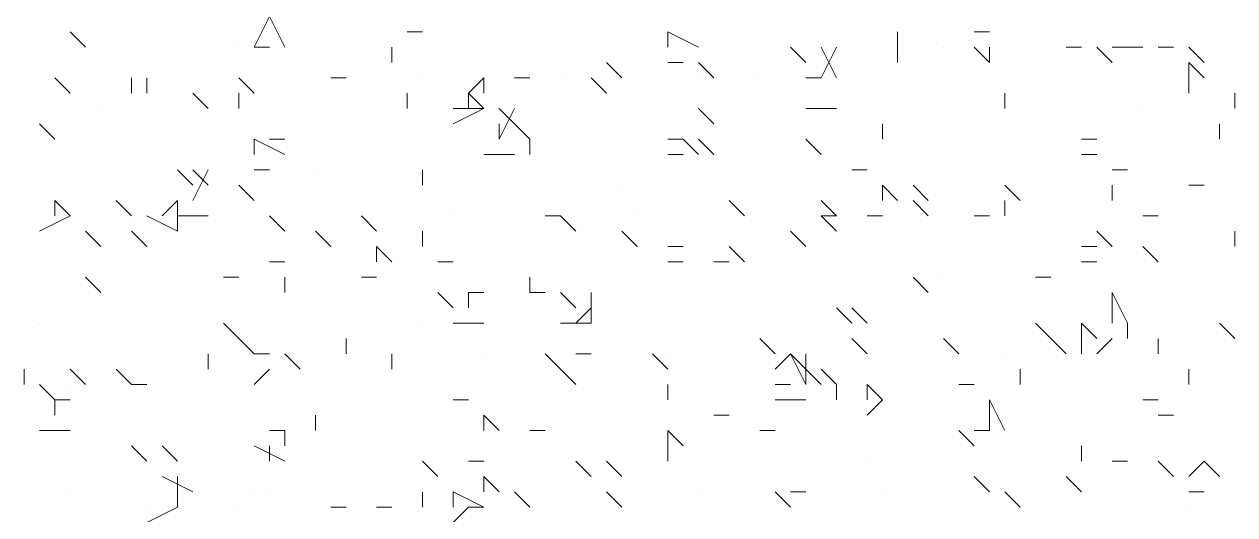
# Model space of a CAD drawing. Header units: millimetres. Extents: x 2928 to 3112, y 1220 to 1280.
# Drawn here: x 2999.8988 to 3000.1622, y 1264.579 to 1264.6856 of the extents above; entities that cross this region are included whole.
import ezdxf

# ---------------------------------------------------------------- set-up
doc = ezdxf.new("R2010")
doc.units = ezdxf.units.MM

msp = doc.modelspace()

# ---------------------------------------------------------------- linework, layer by layer
at = {"color": 92, "linetype": 'Continuous', "lineweight": 5, "true_color": 0x00b800}
for points in [[(2999.95215, 1264.68729), (2999.94882, 1264.68062), (2999.94882, 1264.68062)], [(2999.95215, 1264.68729), (2999.95549, 1264.68062), (2999.95549, 1264.68062)], [(2999.91215, 1264.68062), (2999.90882, 1264.68396), (2999.90882, 1264.68396)], [(2999.98549, 1264.68396), (2999.98216, 1264.68396), (2999.98216, 1264.68396)], [(3000.03882, 1264.68396), (3000.04549, 1264.68062), (3000.04549, 1264.68062)], [(3000.03882, 1264.68396), (3000.03882, 1264.68062), (3000.03882, 1264.68062)], [(3000.08882, 1264.68062), (3000.08882, 1264.68396), (3000.08882, 1264.68396)], [(3000.10549, 1264.68396), (3000.10882, 1264.68396), (3000.10882, 1264.68396)], [(2999.94882, 1264.68062), (2999.95215, 1264.68062), (2999.95215, 1264.68062)], [(2999.97882, 1264.67729), (2999.97882, 1264.68062), (2999.97882, 1264.68062)], [(3000.06882, 1264.67729), (3000.06549, 1264.68062), (3000.06549, 1264.68062)], [(3000.07216, 1264.68062), (3000.07549, 1264.67396), (3000.07549, 1264.67396)], [(3000.07549, 1264.68062), (3000.07216, 1264.67396), (3000.07216, 1264.67396)], [(3000.08882, 1264.67729), (3000.08882, 1264.68062), (3000.08882, 1264.68062)], [(3000.10882, 1264.67729), (3000.10549, 1264.68062), (3000.10549, 1264.68062)], [(3000.10882, 1264.67729), (3000.10882, 1264.68062), (3000.10882, 1264.68062)], [(3000.12882, 1264.68062), (3000.12549, 1264.68062), (3000.12549, 1264.68062)], [(3000.13549, 1264.67729), (3000.13216, 1264.68062), (3000.13216, 1264.68062)], [(3000.13549, 1264.68062), (3000.14216, 1264.68062), (3000.14216, 1264.68062)], [(3000.14882, 1264.68062), (3000.14549, 1264.68062), (3000.14549, 1264.68062)], [(3000.15549, 1264.67729), (3000.15216, 1264.68062), (3000.15216, 1264.68062)], [(3000.02882, 1264.67396), (3000.02549, 1264.67729), (3000.02549, 1264.67729)], [(3000.03882, 1264.67729), (3000.04216, 1264.67729), (3000.04216, 1264.67729)], [(3000.04882, 1264.67396), (3000.04549, 1264.67729), (3000.04549, 1264.67729)], [(3000.15216, 1264.67729), (3000.15549, 1264.67396), (3000.15549, 1264.67396)], [(3000.15216, 1264.67729), (3000.15216, 1264.67396), (3000.15216, 1264.67396)], [(2999.90882, 1264.67062), (2999.90549, 1264.67396), (2999.90549, 1264.67396)], [(2999.92215, 1264.67062), (2999.92215, 1264.67396), (2999.92215, 1264.67396)], [(2999.92549, 1264.67062), (2999.92549, 1264.67396), (2999.92549, 1264.67396)], [(2999.94882, 1264.67062), (2999.94549, 1264.67396), (2999.94549, 1264.67396)], [(2999.96882, 1264.67396), (2999.96549, 1264.67396), (2999.96549, 1264.67396)], [(2999.99882, 1264.67396), (2999.99549, 1264.67062), (2999.99549, 1264.67062)], [(2999.99882, 1264.67396), (2999.99882, 1264.67062), (2999.99882, 1264.67062)], [(3000.00882, 1264.67396), (3000.00549, 1264.67396), (3000.00549, 1264.67396)], [(3000.02549, 1264.67062), (3000.02216, 1264.67396), (3000.02216, 1264.67396)], [(3000.07216, 1264.67396), (3000.06882, 1264.67396), (3000.06882, 1264.67396)], [(3000.15216, 1264.67396), (3000.15216, 1264.67062), (3000.15216, 1264.67062)], [(2999.93882, 1264.66729), (2999.93549, 1264.67062), (2999.93549, 1264.67062)], [(2999.94549, 1264.66729), (2999.94549, 1264.67062), (2999.94549, 1264.67062)], [(2999.98216, 1264.66729), (2999.98216, 1264.67062), (2999.98216, 1264.67062)], [(2999.99549, 1264.67062), (2999.99882, 1264.66729), (2999.99882, 1264.66729)], [(2999.99549, 1264.67062), (2999.99549, 1264.66729), (2999.99549, 1264.66729)], [(3000.11216, 1264.66729), (3000.11216, 1264.67062), (3000.11216, 1264.67062)], [(3000.16216, 1264.66729), (3000.16216, 1264.67062), (3000.16216, 1264.67062)], [(2999.99216, 1264.66396), (2999.99882, 1264.66729), (2999.99882, 1264.66729)], [(2999.99216, 1264.66729), (2999.99882, 1264.66729), (2999.99882, 1264.66729)], [(3000.00216, 1264.66729), (3000.00882, 1264.66062), (3000.00882, 1264.66062)], [(3000.00549, 1264.66729), (3000.00216, 1264.66062), (3000.00216, 1264.66062)], [(3000.04882, 1264.66396), (3000.04549, 1264.66729), (3000.04549, 1264.66729)], [(3000.06882, 1264.66729), (3000.07549, 1264.66729), (3000.07549, 1264.66729)], [(2999.90549, 1264.66062), (2999.90215, 1264.66396), (2999.90215, 1264.66396)], [(3000.00216, 1264.66062), (3000.00216, 1264.66396), (3000.00216, 1264.66396)], [(3000.08549, 1264.66062), (3000.08549, 1264.66396), (3000.08549, 1264.66396)], [(3000.15882, 1264.66062), (3000.15882, 1264.66396), (3000.15882, 1264.66396)], [(2999.94882, 1264.66062), (2999.95549, 1264.65729), (2999.95549, 1264.65729)], [(2999.94882, 1264.66062), (2999.94882, 1264.65729), (2999.94882, 1264.65729)], [(2999.95549, 1264.66062), (2999.95215, 1264.66062), (2999.95215, 1264.66062)], [(3000.00882, 1264.65729), (3000.00882, 1264.66062), (3000.00882, 1264.66062)], [(3000.04216, 1264.66062), (3000.03882, 1264.66062), (3000.03882, 1264.66062)], [(3000.04216, 1264.66062), (3000.04549, 1264.65729), (3000.04549, 1264.65729)], [(3000.04882, 1264.65729), (3000.04549, 1264.66062), (3000.04549, 1264.66062)], [(3000.07216, 1264.65729), (3000.06882, 1264.66062), (3000.06882, 1264.66062)], [(3000.12882, 1264.66062), (3000.13216, 1264.66062), (3000.13216, 1264.66062)], [(2999.99882, 1264.65729), (3000.00549, 1264.65729), (3000.00549, 1264.65729)], [(3000.03882, 1264.65729), (3000.04216, 1264.65729), (3000.04216, 1264.65729)], [(3000.12882, 1264.65729), (3000.13216, 1264.65729), (3000.13216, 1264.65729)], [(2999.93549, 1264.65062), (2999.93215, 1264.65396), (2999.93215, 1264.65396)], [(2999.93549, 1264.65396), (2999.93882, 1264.65062), (2999.93882, 1264.65062)], [(2999.93882, 1264.65396), (2999.93549, 1264.64729), (2999.93549, 1264.64729)], [(2999.94882, 1264.65396), (2999.95215, 1264.65396), (2999.95215, 1264.65396)], [(2999.98549, 1264.65062), (2999.98549, 1264.65396), (2999.98549, 1264.65396)], [(3000.08216, 1264.65396), (3000.07882, 1264.65396), (3000.07882, 1264.65396)], [(3000.13882, 1264.65396), (3000.13549, 1264.65396), (3000.13549, 1264.65396)], [(2999.94882, 1264.64729), (2999.94549, 1264.65062), (2999.94549, 1264.65062)], [(3000.08549, 1264.65062), (3000.08549, 1264.64729), (3000.08549, 1264.64729)], [(3000.08549, 1264.65062), (3000.08882, 1264.64729), (3000.08882, 1264.64729)], [(3000.08549, 1264.65062), (3000.08549, 1264.64729), (3000.08549, 1264.64729)], [(3000.09549, 1264.64729), (3000.09216, 1264.65062), (3000.09216, 1264.65062)], [(3000.11549, 1264.64729), (3000.11216, 1264.65062), (3000.11216, 1264.65062)], [(3000.13549, 1264.64729), (3000.13549, 1264.65062), (3000.13549, 1264.65062)], [(3000.15549, 1264.65062), (3000.15216, 1264.65062), (3000.15216, 1264.65062)], [(2999.90549, 1264.64729), (2999.90882, 1264.64396), (2999.90882, 1264.64396)], [(2999.90549, 1264.64729), (2999.90549, 1264.64396), (2999.90549, 1264.64396)], [(2999.92215, 1264.64396), (2999.91882, 1264.64729), (2999.91882, 1264.64729)], [(2999.93215, 1264.64729), (2999.92882, 1264.64396), (2999.92882, 1264.64396)], [(2999.93215, 1264.64729), (2999.93215, 1264.64396), (2999.93215, 1264.64396)], [(3000.05549, 1264.64396), (3000.05216, 1264.64729), (3000.05216, 1264.64729)], [(3000.07549, 1264.64396), (3000.07216, 1264.64729), (3000.07216, 1264.64729)], [(3000.09549, 1264.64396), (3000.09216, 1264.64729), (3000.09216, 1264.64729)], [(3000.11216, 1264.64396), (3000.11216, 1264.64729), (3000.11216, 1264.64729)], [(2999.90215, 1264.64062), (2999.90882, 1264.64396), (2999.90882, 1264.64396)], [(2999.92549, 1264.64396), (2999.93215, 1264.64062), (2999.93215, 1264.64062)], [(2999.93215, 1264.64396), (2999.93882, 1264.64396), (2999.93882, 1264.64396)], [(2999.93215, 1264.64062), (2999.93215, 1264.64396), (2999.93215, 1264.64396)], [(2999.95549, 1264.64062), (2999.95215, 1264.64396), (2999.95215, 1264.64396)], [(2999.97549, 1264.64062), (2999.97216, 1264.64396), (2999.97216, 1264.64396)], [(3000.01549, 1264.64396), (3000.01216, 1264.64396), (3000.01216, 1264.64396)], [(3000.01882, 1264.64062), (3000.01549, 1264.64396), (3000.01549, 1264.64396)], [(3000.07549, 1264.64396), (3000.07216, 1264.64396), (3000.07216, 1264.64396)], [(3000.07549, 1264.64062), (3000.07216, 1264.64396), (3000.07216, 1264.64396)], [(3000.08216, 1264.64396), (3000.08549, 1264.64396), (3000.08549, 1264.64396)], [(3000.08216, 1264.64396), (3000.08549, 1264.64396), (3000.08549, 1264.64396)], [(3000.10882, 1264.64396), (3000.10549, 1264.64396), (3000.10549, 1264.64396)], [(3000.14549, 1264.64396), (3000.14216, 1264.64396), (3000.14216, 1264.64396)], [(2999.91549, 1264.63729), (2999.91215, 1264.64062), (2999.91215, 1264.64062)], [(2999.92549, 1264.63729), (2999.92215, 1264.64062), (2999.92215, 1264.64062)], [(2999.96549, 1264.63729), (2999.96216, 1264.64062), (2999.96216, 1264.64062)], [(2999.98549, 1264.63729), (2999.98549, 1264.64062), (2999.98549, 1264.64062)], [(3000.03216, 1264.63729), (3000.02882, 1264.64062), (3000.02882, 1264.64062)], [(3000.06882, 1264.63729), (3000.06549, 1264.64062), (3000.06549, 1264.64062)], [(3000.13216, 1264.64062), (3000.13549, 1264.63729), (3000.13549, 1264.63729)], [(3000.16216, 1264.63729), (3000.16216, 1264.64062), (3000.16216, 1264.64062)], [(2999.97549, 1264.63729), (2999.97882, 1264.63396), (2999.97882, 1264.63396)], [(2999.97549, 1264.63729), (2999.97549, 1264.63396), (2999.97549, 1264.63396)], [(3000.03882, 1264.63729), (3000.04216, 1264.63729), (3000.04216, 1264.63729)], [(3000.05549, 1264.63396), (3000.05216, 1264.63729), (3000.05216, 1264.63729)], [(3000.13216, 1264.63729), (3000.12882, 1264.63729), (3000.12882, 1264.63729)], [(3000.14549, 1264.63396), (3000.14216, 1264.63729), (3000.14216, 1264.63729)], [(2999.95549, 1264.63396), (2999.95215, 1264.63396), (2999.95215, 1264.63396)], [(2999.99216, 1264.63396), (2999.98882, 1264.63396), (2999.98882, 1264.63396)], [(3000.03882, 1264.63396), (3000.04216, 1264.63396), (3000.04216, 1264.63396)], [(3000.05216, 1264.63396), (3000.04882, 1264.63396), (3000.04882, 1264.63396)], [(3000.12882, 1264.63396), (3000.13216, 1264.63396), (3000.13216, 1264.63396)], [(2999.91549, 1264.62729), (2999.91215, 1264.63062), (2999.91215, 1264.63062)], [(2999.94549, 1264.63062), (2999.94215, 1264.63062), (2999.94215, 1264.63062)], [(2999.95549, 1264.62729), (2999.95549, 1264.63062), (2999.95549, 1264.63062)], [(2999.97216, 1264.63062), (2999.97549, 1264.63062), (2999.97549, 1264.63062)], [(3000.00882, 1264.62729), (3000.00882, 1264.63062), (3000.00882, 1264.63062)], [(3000.09549, 1264.62729), (3000.09216, 1264.63062), (3000.09216, 1264.63062)], [(3000.12216, 1264.63062), (3000.11882, 1264.63062), (3000.11882, 1264.63062)], [(2999.99216, 1264.62395), (2999.98882, 1264.62729), (2999.98882, 1264.62729)], [(2999.99549, 1264.62729), (2999.99882, 1264.62729), (2999.99882, 1264.62729)], [(2999.99549, 1264.62729), (2999.99549, 1264.62395), (2999.99549, 1264.62395)], [(3000.01216, 1264.62729), (3000.00882, 1264.62729), (3000.00882, 1264.62729)], [(3000.01882, 1264.62395), (3000.01549, 1264.62729), (3000.01549, 1264.62729)], [(3000.02216, 1264.62729), (3000.02216, 1264.62062), (3000.02216, 1264.62062)], [(3000.13549, 1264.62729), (3000.13882, 1264.62062), (3000.13882, 1264.62062)], [(3000.13549, 1264.62729), (3000.13549, 1264.62062), (3000.13549, 1264.62062)], [(3000.02216, 1264.62395), (3000.01882, 1264.62062), (3000.01882, 1264.62062)], [(3000.07882, 1264.62062), (3000.07549, 1264.62395), (3000.07549, 1264.62395)], [(3000.08216, 1264.62062), (3000.07882, 1264.62395), (3000.07882, 1264.62395)], [(3000.13549, 1264.62062), (3000.13549, 1264.62395), (3000.13549, 1264.62395)], [(2999.94549, 1264.61729), (2999.94215, 1264.62062), (2999.94215, 1264.62062)], [(2999.99216, 1264.62062), (2999.99882, 1264.62062), (2999.99882, 1264.62062)], [(3000.01549, 1264.62062), (3000.02216, 1264.62062), (3000.02216, 1264.62062)], [(3000.12216, 1264.61729), (3000.11882, 1264.62062), (3000.11882, 1264.62062)], [(3000.12882, 1264.62062), (3000.13216, 1264.61729), (3000.13216, 1264.61729)], [(3000.12882, 1264.62062), (3000.12882, 1264.61395), (3000.12882, 1264.61395)], [(3000.13882, 1264.61729), (3000.13882, 1264.62062), (3000.13882, 1264.62062)], [(3000.16216, 1264.61729), (3000.15882, 1264.62062), (3000.15882, 1264.62062)], [(2999.94882, 1264.61395), (2999.94549, 1264.61729), (2999.94549, 1264.61729)], [(2999.96882, 1264.61395), (2999.96882, 1264.61729), (2999.96882, 1264.61729)], [(3000.06216, 1264.61395), (3000.05882, 1264.61729), (3000.05882, 1264.61729)], [(3000.08216, 1264.61395), (3000.07882, 1264.61729), (3000.07882, 1264.61729)], [(3000.10216, 1264.61395), (3000.09882, 1264.61729), (3000.09882, 1264.61729)], [(3000.12549, 1264.61395), (3000.12216, 1264.61729), (3000.12216, 1264.61729)], [(3000.13216, 1264.61395), (3000.13549, 1264.61729), (3000.13549, 1264.61729)], [(3000.14549, 1264.61395), (3000.14549, 1264.61729), (3000.14549, 1264.61729)], [(2999.93882, 1264.61062), (2999.93882, 1264.61395), (2999.93882, 1264.61395)], [(2999.94882, 1264.61395), (2999.95215, 1264.61395), (2999.95215, 1264.61395)], [(2999.95882, 1264.61062), (2999.95549, 1264.61395), (2999.95549, 1264.61395)], [(2999.97882, 1264.61062), (2999.97882, 1264.61395), (2999.97882, 1264.61395)], [(3000.01549, 1264.61062), (3000.01216, 1264.61395), (3000.01216, 1264.61395)], [(3000.02216, 1264.61395), (3000.01882, 1264.61395), (3000.01882, 1264.61395)], [(3000.03882, 1264.61062), (3000.03549, 1264.61395), (3000.03549, 1264.61395)], [(3000.06549, 1264.61395), (3000.06216, 1264.61062), (3000.06216, 1264.61062)], [(3000.06549, 1264.61395), (3000.07216, 1264.60729), (3000.07216, 1264.60729)], [(3000.06549, 1264.61395), (3000.06882, 1264.60729), (3000.06882, 1264.60729)], [(3000.06882, 1264.61395), (3000.06882, 1264.60729), (3000.06882, 1264.60729)], [(2999.89882, 1264.60729), (2999.89882, 1264.61062), (2999.89882, 1264.61062)], [(2999.90882, 1264.61062), (2999.91215, 1264.60729), (2999.91215, 1264.60729)], [(2999.92215, 1264.60729), (2999.91882, 1264.61062), (2999.91882, 1264.61062)], [(2999.94882, 1264.60729), (2999.95215, 1264.61062), (2999.95215, 1264.61062)], [(3000.01882, 1264.60729), (3000.01549, 1264.61062), (3000.01549, 1264.61062)], [(3000.07549, 1264.60729), (3000.07216, 1264.61062), (3000.07216, 1264.61062)], [(3000.11549, 1264.60729), (3000.11549, 1264.61062), (3000.11549, 1264.61062)], [(3000.15216, 1264.60729), (3000.15216, 1264.61062), (3000.15216, 1264.61062)], [(2999.90549, 1264.60395), (2999.90215, 1264.60729), (2999.90215, 1264.60729)], [(2999.92549, 1264.60729), (2999.92215, 1264.60729), (2999.92215, 1264.60729)], [(3000.03882, 1264.60395), (3000.03882, 1264.60729), (3000.03882, 1264.60729)], [(3000.06216, 1264.60729), (3000.06549, 1264.60729), (3000.06549, 1264.60729)], [(3000.07549, 1264.60395), (3000.07549, 1264.60729), (3000.07549, 1264.60729)], [(3000.08216, 1264.60729), (3000.08549, 1264.60395), (3000.08549, 1264.60395)], [(3000.08216, 1264.60729), (3000.08216, 1264.60395), (3000.08216, 1264.60395)], [(3000.10549, 1264.60729), (3000.10216, 1264.60729), (3000.10216, 1264.60729)], [(2999.90549, 1264.60395), (2999.90882, 1264.60395), (2999.90882, 1264.60395)], [(2999.90549, 1264.60395), (2999.90549, 1264.60062), (2999.90549, 1264.60062)], [(2999.90549, 1264.60395), (2999.90882, 1264.60395), (2999.90882, 1264.60395)], [(2999.99549, 1264.60395), (2999.99216, 1264.60395), (2999.99216, 1264.60395)], [(3000.06216, 1264.60395), (3000.06882, 1264.60395), (3000.06882, 1264.60395)], [(3000.08216, 1264.60062), (3000.08549, 1264.60395), (3000.08549, 1264.60395)], [(3000.10882, 1264.60395), (3000.11216, 1264.59729), (3000.11216, 1264.59729)], [(3000.10882, 1264.60395), (3000.10882, 1264.59729), (3000.10882, 1264.59729)], [(3000.14549, 1264.60395), (3000.14216, 1264.60395), (3000.14216, 1264.60395)], [(2999.96216, 1264.59729), (2999.96216, 1264.60062), (2999.96216, 1264.60062)], [(2999.99882, 1264.60062), (3000.00216, 1264.59729), (3000.00216, 1264.59729)], [(2999.99882, 1264.60062), (2999.99882, 1264.59729), (2999.99882, 1264.59729)], [(2999.99882, 1264.59729), (2999.99882, 1264.60062), (2999.99882, 1264.60062)], [(3000.05216, 1264.60062), (3000.04882, 1264.60062), (3000.04882, 1264.60062)], [(3000.14882, 1264.60062), (3000.14549, 1264.60062), (3000.14549, 1264.60062)], [(2999.90215, 1264.59729), (2999.90882, 1264.59729), (2999.90882, 1264.59729)], [(2999.95549, 1264.59729), (2999.95215, 1264.59729), (2999.95215, 1264.59729)], [(2999.95549, 1264.59729), (2999.95549, 1264.59395), (2999.95549, 1264.59395)], [(3000.01216, 1264.59729), (3000.00882, 1264.59729), (3000.00882, 1264.59729)], [(3000.03882, 1264.59729), (3000.04216, 1264.59395), (3000.04216, 1264.59395)], [(3000.03882, 1264.59729), (3000.03882, 1264.59062), (3000.03882, 1264.59062)], [(3000.06216, 1264.59729), (3000.05882, 1264.59729), (3000.05882, 1264.59729)], [(3000.10549, 1264.59395), (3000.10216, 1264.59729), (3000.10216, 1264.59729)], [(3000.10549, 1264.59729), (3000.10882, 1264.59729), (3000.10882, 1264.59729)], [(2999.92549, 1264.59062), (2999.92215, 1264.59395), (2999.92215, 1264.59395)], [(2999.93215, 1264.59062), (2999.92882, 1264.59395), (2999.92882, 1264.59395)], [(2999.94882, 1264.59395), (2999.95549, 1264.59062), (2999.95549, 1264.59062)], [(2999.95215, 1264.59062), (2999.95215, 1264.59395), (2999.95215, 1264.59395)], [(3000.12882, 1264.59062), (3000.12882, 1264.59395), (3000.12882, 1264.59395)], [(2999.98882, 1264.58729), (2999.98549, 1264.59062), (2999.98549, 1264.59062)], [(2999.99549, 1264.59062), (2999.99882, 1264.59062), (2999.99882, 1264.59062)], [(3000.02216, 1264.58729), (3000.01882, 1264.59062), (3000.01882, 1264.59062)], [(3000.02882, 1264.58729), (3000.02549, 1264.59062), (3000.02549, 1264.59062)], [(3000.13882, 1264.59062), (3000.13549, 1264.59062), (3000.13549, 1264.59062)], [(3000.14882, 1264.58729), (3000.14549, 1264.59062), (3000.14549, 1264.59062)], [(3000.15549, 1264.59062), (3000.15216, 1264.58729), (3000.15216, 1264.58729)], [(3000.15549, 1264.59062), (3000.15882, 1264.58729), (3000.15882, 1264.58729)], [(2999.92882, 1264.58729), (2999.93549, 1264.58395), (2999.93549, 1264.58395)], [(2999.93215, 1264.58729), (2999.93215, 1264.58062), (2999.93215, 1264.58062)], [(2999.99882, 1264.58729), (3000.00216, 1264.58395), (3000.00216, 1264.58395)], [(2999.99882, 1264.58729), (2999.99882, 1264.58395), (2999.99882, 1264.58395)], [(3000.10882, 1264.58395), (3000.10549, 1264.58729), (3000.10549, 1264.58729)], [(3000.12882, 1264.58395), (3000.12549, 1264.58729), (3000.12549, 1264.58729)], [(2999.98549, 1264.58062), (2999.98549, 1264.58395), (2999.98549, 1264.58395)], [(2999.99216, 1264.58395), (2999.99882, 1264.58062), (2999.99882, 1264.58062)], [(2999.99216, 1264.58395), (2999.99216, 1264.58062), (2999.99216, 1264.58062)], [(3000.00882, 1264.58062), (3000.00549, 1264.58395), (3000.00549, 1264.58395)], [(3000.02882, 1264.58062), (3000.02549, 1264.58395), (3000.02549, 1264.58395)], [(3000.06549, 1264.58062), (3000.06216, 1264.58395), (3000.06216, 1264.58395)], [(3000.06882, 1264.58395), (3000.06549, 1264.58395), (3000.06549, 1264.58395)], [(3000.11549, 1264.58062), (3000.11216, 1264.58395), (3000.11216, 1264.58395)], [(3000.15216, 1264.58395), (3000.15549, 1264.58395), (3000.15549, 1264.58395)], [(2999.92549, 1264.57729), (2999.93215, 1264.58062), (2999.93215, 1264.58062)], [(2999.96882, 1264.58062), (2999.96549, 1264.58062), (2999.96549, 1264.58062)], [(2999.97882, 1264.58062), (2999.97549, 1264.58062), (2999.97549, 1264.58062)], [(2999.99216, 1264.57729), (2999.99549, 1264.58062), (2999.99549, 1264.58062)], [(2999.99549, 1264.58062), (2999.99882, 1264.58062), (2999.99882, 1264.58062)]]:
    msp.add_lwpolyline(points, dxfattribs=at)
for points in [[(2999.94549, 1264.68062), (2999.94549, 1264.68062)], [(3000.09882, 1264.68062), (3000.09882, 1264.68062)], [(3000.13549, 1264.68062), (3000.13549, 1264.68062)], [(2999.98549, 1264.67396), (2999.98549, 1264.67396)], [(3000.01549, 1264.67396), (3000.01549, 1264.67396)], [(3000.02216, 1264.67396), (3000.02216, 1264.67396)], [(3000.04549, 1264.67396), (3000.04549, 1264.67396)], [(3000.05882, 1264.67396), (3000.05882, 1264.67396)], [(2999.91549, 1264.66729), (2999.91549, 1264.66729)], [(3000.14216, 1264.66729), (3000.14216, 1264.66729)], [(3000.00882, 1264.66062), (3000.00882, 1264.66062)], [(3000.12882, 1264.66062), (3000.12882, 1264.66062)], [(2999.93882, 1264.65396), (2999.93882, 1264.65396)], [(2999.96216, 1264.65396), (2999.96216, 1264.65396)], [(3000.13549, 1264.65396), (3000.13549, 1264.65396)], [(3000.02882, 1264.65062), (3000.02882, 1264.65062)], [(3000.08549, 1264.65062), (3000.08549, 1264.65062)], [(2999.99216, 1264.64396), (2999.99216, 1264.64396)], [(3000.03216, 1264.64396), (3000.03216, 1264.64396)], [(3000.03882, 1264.63729), (3000.03882, 1264.63729)], [(3000.09882, 1264.63062), (3000.09882, 1264.63062)], [(2999.90215, 1264.62062), (2999.90215, 1264.62062)], [(2999.98549, 1264.62062), (2999.98549, 1264.62062)], [(2999.94882, 1264.61395), (2999.94882, 1264.61395)], [(2999.99882, 1264.61395), (2999.99882, 1264.61395)], [(3000.03882, 1264.61395), (3000.03882, 1264.61395)], [(3000.11216, 1264.61395), (3000.11216, 1264.61395)], [(3000.12882, 1264.61395), (3000.12882, 1264.61395)], [(2999.90882, 1264.60729), (2999.90882, 1264.60729)], [(2999.92549, 1264.60729), (2999.92549, 1264.60729)], [(2999.95549, 1264.59729), (2999.95549, 1264.59729)], [(3000.03882, 1264.59729), (3000.03882, 1264.59729)], [(3000.03882, 1264.59062), (3000.03882, 1264.59062)], [(3000.08216, 1264.59062), (3000.08216, 1264.59062)], [(2999.90882, 1264.58395), (2999.90882, 1264.58395)], [(2999.94882, 1264.58395), (2999.94882, 1264.58395)], [(2999.95215, 1264.58395), (2999.95215, 1264.58395)], [(3000.04549, 1264.58395), (3000.04549, 1264.58395)], [(3000.08549, 1264.58395), (3000.08549, 1264.58395)], [(3000.08549, 1264.58395), (3000.08549, 1264.58395)], [(2999.92549, 1264.58062), (2999.92549, 1264.58062)], [(2999.94549, 1264.58062), (2999.94549, 1264.58062)], [(3000.15216, 1264.58062), (3000.15216, 1264.58062)]]:
    msp.add_lwpolyline(points, close=True, dxfattribs=at)

doc.saveas('drawing.dxf')
